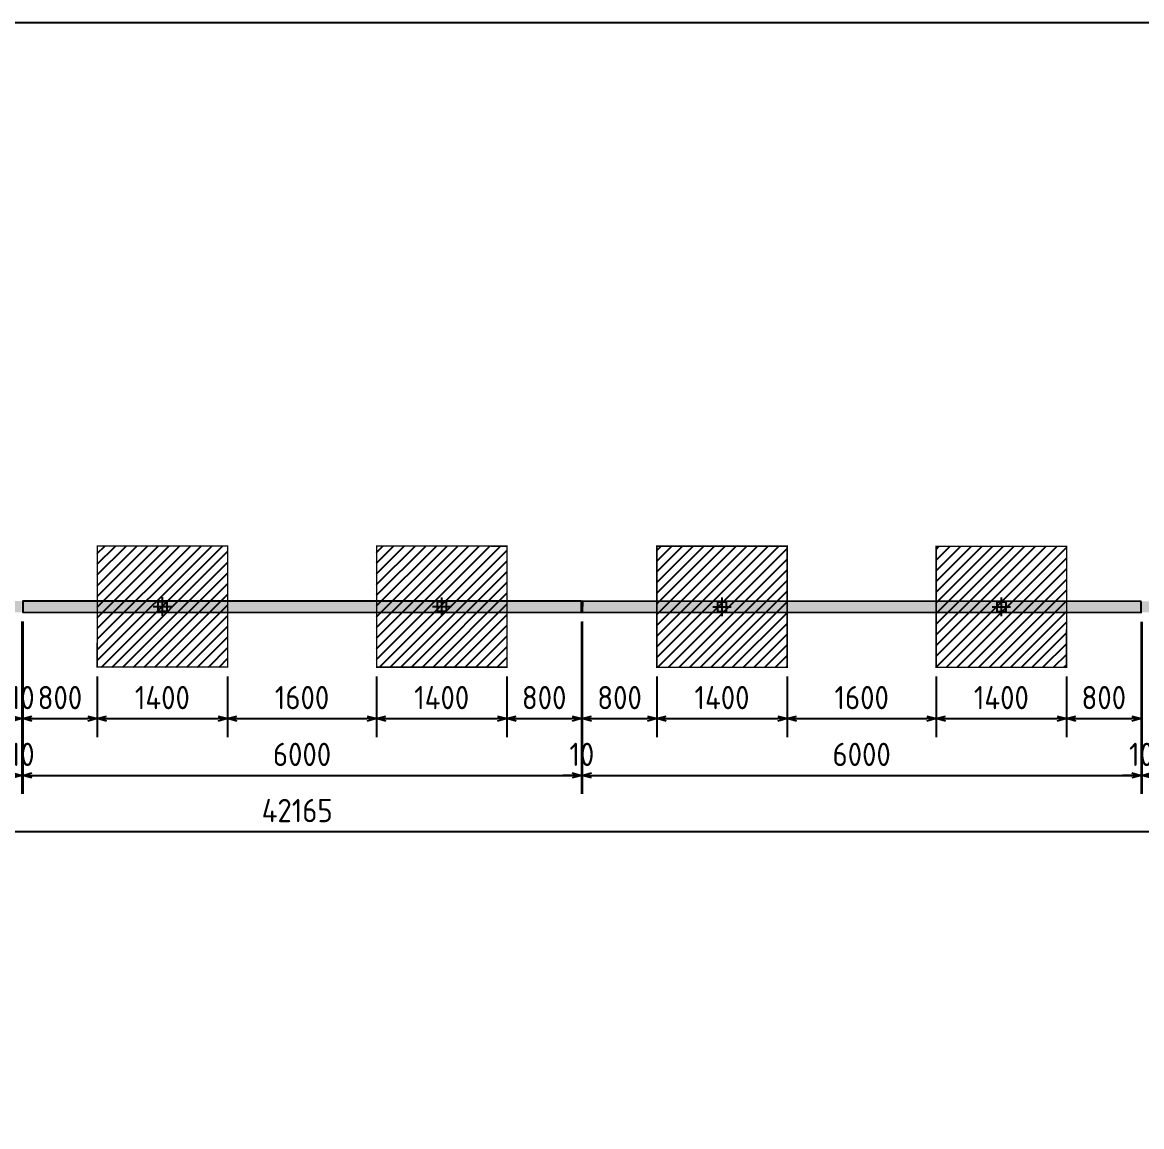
# Model space of a CAD drawing. Header units: centimetres. Extents: x -6122352 to 6876996, y -1694241 to 2592194.
# Drawn here: x 3454177 to 3466197, y 790899 to 802757 of the extents above; entities that cross this region are included whole.
import ezdxf

# ---------------------------------------------------------------- set-up
doc = ezdxf.new("R2010")
doc.units = ezdxf.units.CM
doc.header["$MEASUREMENT"] = 0
doc.header["$PDMODE"] = 66
doc.header["$PDSIZE"] = 100
doc.linetypes.add('CENTER', pattern=[2, 1.25, -0.25, 0.25, -0.25])
doc.layers.get('Defpoints').update_dxf_attribs({"color": 255, "linetype": 'CENTER'})
doc.layers.add('@MI-FOOTINGS', color=7, linetype='Continuous')
doc.layers.add('@MI-TYPE-02', color=6, linetype='Continuous')
doc.styles.add('Schueco-BEMSTIL', font='isocpeur.ttf', dxfattribs={"width": 0.9})
doc.dimstyles.new('MI- JWC-TXT-2.5 MM', dxfattribs={"dimscale": 1.5, "dimtxt": 2.5, "dimasz": 1, "dimexe": 2, "dimexo": 1, "dimgap": 1, "dimtad": 1, "dimdec": 0, "dimdsep": 46, "dimtxsty": 'Schueco-BEMSTIL', "dimblk": 'OPEN30', "dimcen": 0, "dimdle": 2, "dimclrd": 140, "dimclre": 8, "dimclrt": 40, "dimadec": 0, "dimazin": 2, "dimtfac": 1, "dimtdec": 0, "dimtix": 1, "dimtmove": 2, "dimatfit": 3, "dimldrblk": 'OPEN', "dimfxl": 2, "dimlwd": -1, "dimlwe": -1, "dimarcsym": 0})

# ---------------------------------------------------------------- blocks, each defined once
blk = doc.blocks.new('T2-FOOTING PLAN')
at = {"layer": '@MI-FOOTINGS', "transparency": 33554679}
h = blk.add_hatch(dxfattribs=at)
h.set_pattern_fill('ANSI31', color=8, scale=650)
h.paths.add_polyline_path([(-700, 650), (700, 650), (700, -650), (-700, -650)])
at = {"layer": '@MI-FOOTINGS', "color": 160, "true_color": 0x3340f0, "const_width": 15}
blk.add_lwpolyline([(-700, 650), (700, 650), (700, -650), (-700, -650)], close=True, dxfattribs=at)
at = {"layer": '@MI-FOOTINGS', "color": 30}
blk.add_point((0, 0), dxfattribs=at)
blk = doc.blocks.new('_Open30')
at = {"color": 0, "linetype": 'ByBlock', "lineweight": -2}
for p, q in [((-1, 0.27), (0, 0)), ((0, 0), (-1, -0.27)), ((0, 0), (-1, 0))]:
    blk.add_line(p, q, dxfattribs=at)
blk = doc.blocks.new('*D1107')
at = {"layer": '@MI-TYPE-02', "color": 8, "transparency": 16777216}
for p, q in [((107290, -77597), (107290, -79448)), ((107300, -77596), (107300, -79448))]:
    blk.add_line(p, q, dxfattribs=at)
at = {"layer": '@MI-TYPE-02', "color": 140, "transparency": 16777216}
for p, q in [((107190, -79248), (107090, -79248)), ((107290, -79248), (107300, -79248)), ((107400, -79248), (107500, -79248))]:
    blk.add_line(p, q, dxfattribs=at)
at = {"layer": 'Defpoints', "color": 0, "transparency": 16777216}
for p in [(107290, -77497), (107300, -77496), (107300, -79248)]:
    blk.add_point(p, dxfattribs=at)
at = {"layer": '@MI-TYPE-02', "color": 140, "transparency": 16777216, "xscale": 100, "yscale": 100, "zscale": 100}
blk.add_blockref('_Open30', (107290, -79248), dxfattribs=at)
at = {"layer": '@MI-TYPE-02', "color": 140, "transparency": 16777216, "xscale": 100, "yscale": 100, "zscale": 100, "rotation": 180}
blk.add_blockref('_Open30', (107300, -79248), dxfattribs=at)
at = {"layer": '@MI-TYPE-02', "color": 40, "transparency": 16777216, "insert": (107295, -79023), "char_height": 250, "attachment_point": 5, "style": 'Schueco-BEMSTIL'}
blk.add_mtext('10', dxfattribs=at)
blk = doc.blocks.new('_Open')
at = {"color": 0, "linetype": 'ByBlock', "lineweight": -2}
for p, q in [((-1, 0.2), (0, 0)), ((-1, -0.2), (0, 0)), ((0, 0), (-1, 0))]:
    blk.add_line(p, q, dxfattribs=at)
blk = doc.blocks.new('*D1108')
at = {"layer": '@MI-TYPE-02', "color": 8, "transparency": 16777216}
for p, q in [((107300, -77596), (107300, -79448)), ((113300, -77598), (113300, -79448))]:
    blk.add_line(p, q, dxfattribs=at)
at = {"layer": '@MI-TYPE-02', "color": 140, "transparency": 16777216}
blk.add_line((107400, -79248), (113200, -79248), dxfattribs=at)
at = {"layer": 'Defpoints', "color": 0, "transparency": 16777216}
for p in [(107300, -77496), (113300, -77498), (113300, -79248)]:
    blk.add_point(p, dxfattribs=at)
at = {"layer": '@MI-TYPE-02', "color": 140, "transparency": 16777216, "xscale": 100, "yscale": 100, "zscale": 100, "rotation": 180}
blk.add_blockref('_Open30', (107300, -79248), dxfattribs=at)
at = {"layer": '@MI-TYPE-02', "color": 140, "transparency": 16777216, "xscale": 100, "yscale": 100, "zscale": 100}
blk.add_blockref('_Open30', (113300, -79248), dxfattribs=at)
at = {"layer": '@MI-TYPE-02', "color": 40, "transparency": 16777216, "insert": (110300, -79023), "char_height": 250, "attachment_point": 5, "style": 'Schueco-BEMSTIL'}
blk.add_mtext('6000', dxfattribs=at)
blk = doc.blocks.new('*D1109')
at = {"layer": '@MI-TYPE-02', "color": 8, "transparency": 16777216}
for p, q in [((113300, -77598), (113300, -79448)), ((113310, -77597), (113310, -79448))]:
    blk.add_line(p, q, dxfattribs=at)
at = {"layer": '@MI-TYPE-02', "color": 140, "transparency": 16777216}
for p, q in [((113200, -79248), (113100, -79248)), ((113300, -79248), (113310, -79248)), ((113410, -79248), (113510, -79248))]:
    blk.add_line(p, q, dxfattribs=at)
at = {"layer": 'Defpoints', "color": 0, "transparency": 16777216}
for p in [(113300, -77498), (113310, -77497), (113310, -79248)]:
    blk.add_point(p, dxfattribs=at)
at = {"layer": '@MI-TYPE-02', "color": 140, "transparency": 16777216, "xscale": 100, "yscale": 100, "zscale": 100}
blk.add_blockref('_Open30', (113300, -79248), dxfattribs=at)
at = {"layer": '@MI-TYPE-02', "color": 140, "transparency": 16777216, "xscale": 100, "yscale": 100, "zscale": 100, "rotation": 180}
blk.add_blockref('_Open30', (113310, -79248), dxfattribs=at)
at = {"layer": '@MI-TYPE-02', "color": 40, "transparency": 16777216, "insert": (113305, -79023), "char_height": 250, "attachment_point": 5, "style": 'Schueco-BEMSTIL'}
blk.add_mtext('10', dxfattribs=at)
blk = doc.blocks.new('*D1110')
at = {"layer": '@MI-TYPE-02', "color": 8, "transparency": 16777216}
for p, q in [((113310, -77597), (113310, -79448)), ((119310, -77599), (119310, -79448))]:
    blk.add_line(p, q, dxfattribs=at)
at = {"layer": '@MI-TYPE-02', "color": 140, "transparency": 16777216}
blk.add_line((113410, -79248), (119210, -79248), dxfattribs=at)
at = {"layer": 'Defpoints', "color": 0, "transparency": 16777216}
for p in [(113310, -77497), (119310, -77499), (119310, -79248)]:
    blk.add_point(p, dxfattribs=at)
at = {"layer": '@MI-TYPE-02', "color": 140, "transparency": 16777216, "xscale": 100, "yscale": 100, "zscale": 100, "rotation": 180}
blk.add_blockref('_Open30', (113310, -79248), dxfattribs=at)
at = {"layer": '@MI-TYPE-02', "color": 140, "transparency": 16777216, "xscale": 100, "yscale": 100, "zscale": 100}
blk.add_blockref('_Open30', (119310, -79248), dxfattribs=at)
at = {"layer": '@MI-TYPE-02', "color": 40, "transparency": 16777216, "insert": (116310, -79023), "char_height": 250, "attachment_point": 5, "style": 'Schueco-BEMSTIL'}
blk.add_mtext('6000', dxfattribs=at)
blk = doc.blocks.new('*D1111')
at = {"layer": '@MI-TYPE-02', "color": 8, "transparency": 16777216}
for p, q in [((119310, -77599), (119310, -79448)), ((119320, -77598), (119320, -79448))]:
    blk.add_line(p, q, dxfattribs=at)
at = {"layer": '@MI-TYPE-02', "color": 140, "transparency": 16777216}
for p, q in [((119210, -79248), (119110, -79248)), ((119310, -79248), (119320, -79248)), ((119420, -79248), (119520, -79248))]:
    blk.add_line(p, q, dxfattribs=at)
at = {"layer": 'Defpoints', "color": 0, "transparency": 16777216}
for p in [(119310, -77499), (119320, -77498), (119320, -79248)]:
    blk.add_point(p, dxfattribs=at)
at = {"layer": '@MI-TYPE-02', "color": 140, "transparency": 16777216, "xscale": 100, "yscale": 100, "zscale": 100}
blk.add_blockref('_Open30', (119310, -79248), dxfattribs=at)
at = {"layer": '@MI-TYPE-02', "color": 140, "transparency": 16777216, "xscale": 100, "yscale": 100, "zscale": 100, "rotation": 180}
blk.add_blockref('_Open30', (119320, -79248), dxfattribs=at)
at = {"layer": '@MI-TYPE-02', "color": 40, "transparency": 16777216, "insert": (119315, -79023), "char_height": 250, "attachment_point": 5, "style": 'Schueco-BEMSTIL'}
blk.add_mtext('10', dxfattribs=at)
blk = doc.blocks.new('*D1096')
at = {"layer": '@MI-TYPE-02', "color": 8, "transparency": 16777216}
for p, q in [((107290, -77597), (107290, -78838)), ((107300, -77596), (107300, -78838))]:
    blk.add_line(p, q, dxfattribs=at)
at = {"layer": '@MI-TYPE-02', "color": 140, "transparency": 16777216}
for p, q in [((107190, -78638), (107090, -78638)), ((107290, -78638), (107300, -78638)), ((107400, -78638), (107500, -78638))]:
    blk.add_line(p, q, dxfattribs=at)
at = {"layer": 'Defpoints', "color": 0, "transparency": 16777216}
for p in [(107290, -77497), (107300, -77496), (107300, -78638)]:
    blk.add_point(p, dxfattribs=at)
at = {"layer": '@MI-TYPE-02', "color": 140, "transparency": 16777216, "xscale": 100, "yscale": 100, "zscale": 100}
blk.add_blockref('_Open30', (107290, -78638), dxfattribs=at)
at = {"layer": '@MI-TYPE-02', "color": 140, "transparency": 16777216, "xscale": 100, "yscale": 100, "zscale": 100, "rotation": 180}
blk.add_blockref('_Open30', (107300, -78638), dxfattribs=at)
at = {"layer": '@MI-TYPE-02', "color": 40, "transparency": 16777216, "insert": (107295, -78413), "char_height": 250, "attachment_point": 5, "style": 'Schueco-BEMSTIL'}
blk.add_mtext('10', dxfattribs=at)
blk = doc.blocks.new('*D1097')
at = {"layer": '@MI-TYPE-02', "color": 8, "transparency": 16777216}
for p, q in [((107300, -77596), (107300, -78838)), ((108100, -78186), (108100, -78838))]:
    blk.add_line(p, q, dxfattribs=at)
at = {"layer": '@MI-TYPE-02', "color": 140, "transparency": 16777216}
blk.add_line((107400, -78638), (108000, -78638), dxfattribs=at)
at = {"layer": 'Defpoints', "color": 0, "transparency": 16777216}
for p in [(107300, -77496), (108100, -78086), (108100, -78638)]:
    blk.add_point(p, dxfattribs=at)
at = {"layer": '@MI-TYPE-02', "color": 140, "transparency": 16777216, "xscale": 100, "yscale": 100, "zscale": 100, "rotation": 180}
blk.add_blockref('_Open30', (107300, -78638), dxfattribs=at)
at = {"layer": '@MI-TYPE-02', "color": 140, "transparency": 16777216, "xscale": 100, "yscale": 100, "zscale": 100}
blk.add_blockref('_Open30', (108100, -78638), dxfattribs=at)
at = {"layer": '@MI-TYPE-02', "color": 40, "transparency": 16777216, "insert": (107700, -78413), "char_height": 250, "attachment_point": 5, "style": 'Schueco-BEMSTIL'}
blk.add_mtext('800', dxfattribs=at)
blk = doc.blocks.new('*D1122')
at = {"layer": '@MI-TYPE-02', "color": 8, "transparency": 16777216}
for p, q in [((18935, -753), (18935, -1405)), ((20335, -753), (20335, -1405))]:
    blk.add_line(p, q, dxfattribs=at)
at = {"layer": '@MI-TYPE-02', "color": 140, "transparency": 16777216}
blk.add_line((19035, -1205), (20235, -1205), dxfattribs=at)
at = {"layer": 'Defpoints', "color": 0, "transparency": 16777216}
for p in [(18935, -653), (20335, -653), (20335, -1205)]:
    blk.add_point(p, dxfattribs=at)
at = {"layer": '@MI-TYPE-02', "color": 140, "transparency": 16777216, "xscale": 100, "yscale": 100, "zscale": 100, "rotation": 180}
blk.add_blockref('_Open30', (18935, -1205), dxfattribs=at)
at = {"layer": '@MI-TYPE-02', "color": 140, "transparency": 16777216, "xscale": 100, "yscale": 100, "zscale": 100}
blk.add_blockref('_Open30', (20335, -1205), dxfattribs=at)
at = {"layer": '@MI-TYPE-02', "color": 40, "transparency": 16777216, "insert": (19635, -980), "char_height": 250, "attachment_point": 5, "style": 'Schueco-BEMSTIL'}
blk.add_mtext('1400', dxfattribs=at)
blk = doc.blocks.new('*D1123')
at = {"layer": '@MI-TYPE-02', "color": 8, "transparency": 16777216}
for p, q in [((20335, -753), (20335, -1405)), ((21935, -753), (21935, -1405))]:
    blk.add_line(p, q, dxfattribs=at)
at = {"layer": '@MI-TYPE-02', "color": 140, "transparency": 16777216}
blk.add_line((20435, -1205), (21835, -1205), dxfattribs=at)
at = {"layer": 'Defpoints', "color": 0, "transparency": 16777216}
for p in [(20335, -653), (21935, -653), (21935, -1205)]:
    blk.add_point(p, dxfattribs=at)
at = {"layer": '@MI-TYPE-02', "color": 140, "transparency": 16777216, "xscale": 100, "yscale": 100, "zscale": 100, "rotation": 180}
blk.add_blockref('_Open30', (20335, -1205), dxfattribs=at)
at = {"layer": '@MI-TYPE-02', "color": 140, "transparency": 16777216, "xscale": 100, "yscale": 100, "zscale": 100}
blk.add_blockref('_Open30', (21935, -1205), dxfattribs=at)
at = {"layer": '@MI-TYPE-02', "color": 40, "transparency": 16777216, "insert": (21135, -980), "char_height": 250, "attachment_point": 5, "style": 'Schueco-BEMSTIL'}
blk.add_mtext('1600', dxfattribs=at)
blk = doc.blocks.new('*D1124')
at = {"layer": '@MI-TYPE-02', "color": 8, "transparency": 16777216}
for p, q in [((21935, -753), (21935, -1405)), ((23335, -753), (23335, -1405))]:
    blk.add_line(p, q, dxfattribs=at)
at = {"layer": '@MI-TYPE-02', "color": 140, "transparency": 16777216}
blk.add_line((22035, -1205), (23235, -1205), dxfattribs=at)
at = {"layer": 'Defpoints', "color": 0, "transparency": 16777216}
for p in [(21935, -653), (23335, -653), (23335, -1205)]:
    blk.add_point(p, dxfattribs=at)
at = {"layer": '@MI-TYPE-02', "color": 140, "transparency": 16777216, "xscale": 100, "yscale": 100, "zscale": 100, "rotation": 180}
blk.add_blockref('_Open30', (21935, -1205), dxfattribs=at)
at = {"layer": '@MI-TYPE-02', "color": 140, "transparency": 16777216, "xscale": 100, "yscale": 100, "zscale": 100}
blk.add_blockref('_Open30', (23335, -1205), dxfattribs=at)
at = {"layer": '@MI-TYPE-02', "color": 40, "transparency": 16777216, "insert": (22635, -980), "char_height": 250, "attachment_point": 5, "style": 'Schueco-BEMSTIL'}
blk.add_mtext('1400', dxfattribs=at)
blk = doc.blocks.new('*D1437')
at = {"layer": '@MI-TYPE-02', "color": 8, "transparency": 16777216}
for p, q in [((24135, -165), (24135, -1405)), ((23335, -753), (23335, -1405))]:
    blk.add_line(p, q, dxfattribs=at)
at = {"layer": '@MI-TYPE-02', "color": 140, "transparency": 16777216}
blk.add_line((23435, -1205), (24035, -1205), dxfattribs=at)
at = {"layer": 'Defpoints', "color": 0, "transparency": 16777216}
for p in [(24135, -65), (23335, -653), (24135, -1205)]:
    blk.add_point(p, dxfattribs=at)
at = {"layer": '@MI-TYPE-02', "color": 140, "transparency": 16777216, "xscale": 100, "yscale": 100, "zscale": 100, "rotation": 180}
blk.add_blockref('_Open30', (23335, -1205), dxfattribs=at)
at = {"layer": '@MI-TYPE-02', "color": 140, "transparency": 16777216, "xscale": 100, "yscale": 100, "zscale": 100}
blk.add_blockref('_Open30', (24135, -1205), dxfattribs=at)
at = {"layer": '@MI-TYPE-02', "color": 40, "transparency": 16777216, "insert": (23735, -980), "char_height": 250, "attachment_point": 5, "style": 'Schueco-BEMSTIL'}
blk.add_mtext('800', dxfattribs=at)
blk = doc.blocks.new('*D1098')
at = {"layer": '@MI-TYPE-02', "color": 8, "transparency": 16777216}
for p, q in [((113310, -77597), (113310, -78838)), ((114110, -78187), (114110, -78838))]:
    blk.add_line(p, q, dxfattribs=at)
at = {"layer": '@MI-TYPE-02', "color": 140, "transparency": 16777216}
blk.add_line((113410, -78638), (114010, -78638), dxfattribs=at)
at = {"layer": 'Defpoints', "color": 0, "transparency": 16777216}
for p in [(113310, -77497), (114110, -78087), (114110, -78638)]:
    blk.add_point(p, dxfattribs=at)
at = {"layer": '@MI-TYPE-02', "color": 140, "transparency": 16777216, "xscale": 100, "yscale": 100, "zscale": 100, "rotation": 180}
blk.add_blockref('_Open30', (113310, -78638), dxfattribs=at)
at = {"layer": '@MI-TYPE-02', "color": 140, "transparency": 16777216, "xscale": 100, "yscale": 100, "zscale": 100}
blk.add_blockref('_Open30', (114110, -78638), dxfattribs=at)
at = {"layer": '@MI-TYPE-02', "color": 40, "transparency": 16777216, "insert": (113710, -78413), "char_height": 250, "attachment_point": 5, "style": 'Schueco-BEMSTIL'}
blk.add_mtext('800', dxfattribs=at)
blk = doc.blocks.new('*D1125')
at = {"layer": '@MI-TYPE-02', "color": 8, "transparency": 16777216}
for p, q in [((24945, -754), (24945, -1405)), ((26345, -754), (26345, -1405))]:
    blk.add_line(p, q, dxfattribs=at)
at = {"layer": '@MI-TYPE-02', "color": 140, "transparency": 16777216}
blk.add_line((25045, -1205), (26245, -1205), dxfattribs=at)
at = {"layer": 'Defpoints', "color": 0, "transparency": 16777216}
for p in [(24945, -654), (26345, -654), (26345, -1205)]:
    blk.add_point(p, dxfattribs=at)
at = {"layer": '@MI-TYPE-02', "color": 140, "transparency": 16777216, "xscale": 100, "yscale": 100, "zscale": 100, "rotation": 180}
blk.add_blockref('_Open30', (24945, -1205), dxfattribs=at)
at = {"layer": '@MI-TYPE-02', "color": 140, "transparency": 16777216, "xscale": 100, "yscale": 100, "zscale": 100}
blk.add_blockref('_Open30', (26345, -1205), dxfattribs=at)
at = {"layer": '@MI-TYPE-02', "color": 40, "transparency": 16777216, "insert": (25645, -980), "char_height": 250, "attachment_point": 5, "style": 'Schueco-BEMSTIL'}
blk.add_mtext('1400', dxfattribs=at)
blk = doc.blocks.new('*D1126')
at = {"layer": '@MI-TYPE-02', "color": 8, "transparency": 16777216}
for p, q in [((26345, -754), (26345, -1405)), ((27945, -754), (27945, -1405))]:
    blk.add_line(p, q, dxfattribs=at)
at = {"layer": '@MI-TYPE-02', "color": 140, "transparency": 16777216}
blk.add_line((26445, -1205), (27845, -1205), dxfattribs=at)
at = {"layer": 'Defpoints', "color": 0, "transparency": 16777216}
for p in [(26345, -654), (27945, -654), (27945, -1205)]:
    blk.add_point(p, dxfattribs=at)
at = {"layer": '@MI-TYPE-02', "color": 140, "transparency": 16777216, "xscale": 100, "yscale": 100, "zscale": 100, "rotation": 180}
blk.add_blockref('_Open30', (26345, -1205), dxfattribs=at)
at = {"layer": '@MI-TYPE-02', "color": 140, "transparency": 16777216, "xscale": 100, "yscale": 100, "zscale": 100}
blk.add_blockref('_Open30', (27945, -1205), dxfattribs=at)
at = {"layer": '@MI-TYPE-02', "color": 40, "transparency": 16777216, "insert": (27145, -980), "char_height": 250, "attachment_point": 5, "style": 'Schueco-BEMSTIL'}
blk.add_mtext('1600', dxfattribs=at)
blk = doc.blocks.new('*D1127')
at = {"layer": '@MI-TYPE-02', "color": 8, "transparency": 16777216}
for p, q in [((27945, -754), (27945, -1405)), ((29345, -754), (29345, -1405))]:
    blk.add_line(p, q, dxfattribs=at)
at = {"layer": '@MI-TYPE-02', "color": 140, "transparency": 16777216}
blk.add_line((28045, -1205), (29245, -1205), dxfattribs=at)
at = {"layer": 'Defpoints', "color": 0, "transparency": 16777216}
for p in [(27945, -654), (29345, -654), (29345, -1205)]:
    blk.add_point(p, dxfattribs=at)
at = {"layer": '@MI-TYPE-02', "color": 140, "transparency": 16777216, "xscale": 100, "yscale": 100, "zscale": 100, "rotation": 180}
blk.add_blockref('_Open30', (27945, -1205), dxfattribs=at)
at = {"layer": '@MI-TYPE-02', "color": 140, "transparency": 16777216, "xscale": 100, "yscale": 100, "zscale": 100}
blk.add_blockref('_Open30', (29345, -1205), dxfattribs=at)
at = {"layer": '@MI-TYPE-02', "color": 40, "transparency": 16777216, "insert": (28645, -980), "char_height": 250, "attachment_point": 5, "style": 'Schueco-BEMSTIL'}
blk.add_mtext('1400', dxfattribs=at)
blk = doc.blocks.new('*D1436')
at = {"layer": '@MI-TYPE-02', "color": 8, "transparency": 16777216}
for p, q in [((30145, -166), (30145, -1405)), ((29345, -754), (29345, -1405))]:
    blk.add_line(p, q, dxfattribs=at)
at = {"layer": '@MI-TYPE-02', "color": 140, "transparency": 16777216}
blk.add_line((29445, -1205), (30045, -1205), dxfattribs=at)
at = {"layer": 'Defpoints', "color": 0, "transparency": 16777216}
for p in [(30145, -66), (29345, -654), (30145, -1205)]:
    blk.add_point(p, dxfattribs=at)
at = {"layer": '@MI-TYPE-02', "color": 140, "transparency": 16777216, "xscale": 100, "yscale": 100, "zscale": 100, "rotation": 180}
blk.add_blockref('_Open30', (29345, -1205), dxfattribs=at)
at = {"layer": '@MI-TYPE-02', "color": 140, "transparency": 16777216, "xscale": 100, "yscale": 100, "zscale": 100}
blk.add_blockref('_Open30', (30145, -1205), dxfattribs=at)
at = {"layer": '@MI-TYPE-02', "color": 40, "transparency": 16777216, "insert": (29745, -980), "char_height": 250, "attachment_point": 5, "style": 'Schueco-BEMSTIL'}
blk.add_mtext('800', dxfattribs=at)
blk = doc.blocks.new('*D1101')
at = {"layer": '@MI-TYPE-02', "color": 8, "transparency": 16777216}
for p, q in [((89165, -77593), (89165, -80051)), ((131330, -77602), (131330, -80051))]:
    blk.add_line(p, q, dxfattribs=at)
at = {"layer": '@MI-TYPE-02', "color": 140, "transparency": 16777216}
blk.add_line((89265, -79851), (131230, -79851), dxfattribs=at)
at = {"layer": 'Defpoints', "color": 0, "transparency": 16777216}
for p in [(89165, -77493), (131330, -77502), (131330, -79851)]:
    blk.add_point(p, dxfattribs=at)
at = {"layer": '@MI-TYPE-02', "color": 140, "transparency": 16777216, "xscale": 100, "yscale": 100, "zscale": 100, "rotation": 180}
blk.add_blockref('_Open30', (89165, -79851), dxfattribs=at)
at = {"layer": '@MI-TYPE-02', "color": 140, "transparency": 16777216, "xscale": 100, "yscale": 100, "zscale": 100}
blk.add_blockref('_Open30', (131330, -79851), dxfattribs=at)
at = {"layer": '@MI-TYPE-02', "color": 40, "transparency": 16777216, "insert": (110248, -79626), "char_height": 250, "attachment_point": 5, "style": 'Schueco-BEMSTIL'}
blk.add_mtext('42165', dxfattribs=at)
blk = doc.blocks.new('G6-REAR PARTITON LEFT END')
at = {"layer": '@MI-TYPE-02'}
h = blk.add_hatch(color=256, dxfattribs=at)
h.dxf.hatch_style = 1
h.paths.add_polyline_path([(42165.2, 51.3), (36165.3, 53.5), (36164.8, -66.5), (42164.7, -68.7)])
h.paths.add_polyline_path([(36155.3, 52.4), (30155.3, 54.6), (30154.9, -65.4), (36154.8, -67.6)])
h.paths.add_polyline_path([(30145.3, 53.6), (24145.4, 55.8), (24144.9, -64.2), (30144.9, -66.4)])
h.paths.add_polyline_path([(24135.4, 54.6), (18135.5, 56.8), (18135, -63.2), (24134.9, -65.4)])
h.paths.add_polyline_path([(18125.5, 55.9), (12125.5, 58.1), (12125.1, -61.9), (18125, -64.1)])
h.paths.add_polyline_path([(12115.6, 57.3), (6115.6, 59.5), (6115.2, -60.5), (12115.1, -62.7)])
h.paths.add_polyline_path([(6105.6, 58.4), (0.2, 60), (-0.2, -60), (6105.2, -61.6)])
for points in [[(24135.4, 54.6), (18135.5, 56.8), (18135, -63.2), (24134.9, -65.4)], [(30145.3, 53.6), (24145.4, 55.8), (24144.9, -64.2), (30144.9, -66.4)]]:
    blk.add_lwpolyline(points, close=True, dxfattribs=at)
at = {"layer": '@MI-FOOTINGS', "rotation": 359.9898439714545}
for p in [(19635.2, -2.7), (22635.2, -3.3), (25645.1, -3.8), (28645.1, -4.3)]:
    blk.add_blockref('T2-FOOTING PLAN', p, dxfattribs=at)
at = {"layer": '@MI-TYPE-02'}
for base, p1, p2, picture, middle in [((42164.9, -2418.4), (0, -60), (42164.9, -68.7), '*D1101', (21082.5, -2193.4)), ((18135, -1814.9), (18125, -64.1), (18135, -63.2), '*D1107', (18130, -1589.9)), ((18135, -1204.9), (18125, -64.1), (18135, -63.2), '*D1096', (18130, -979.9)), ((24134.9, -1814.9), (18135, -63.2), (24134.9, -65.4), '*D1108', (21135, -1589.9)), ((18935.1, -1204.9), (18135, -63.2), (18935.1, -652.6), '*D1097', (18535, -979.9)), ((24144.9, -1814.9), (24134.9, -65.4), (24144.9, -64.2), '*D1109', (24139.9, -1589.9)), ((30144.9, -1814.9), (24144.9, -64.2), (30144.9, -66.4), '*D1110', (27144.9, -1589.9)), ((24945, -1204.9), (24144.9, -64.2), (24945, -653.7), '*D1098', (24545, -979.9)), ((30154.9, -1814.9), (30144.9, -66.4), (30154.9, -65.4), '*D1111', (30149.9, -1589.9))]:
    dim = blk.add_linear_dim(base=base, p1=p1, p2=p2, dimstyle='MI- JWC-TXT-2.5 MM', dxfattribs=at)
    dim.commit()
    dim.dimension.update_dxf_attribs({"geometry": picture, "text_midpoint": middle, "insert": (-89165.2, 77433)})
for base, p1, p2, picture, middle in [((24134.9, -1204.9), (23335.1, -653.4), (24134.9, -65.4), '*D1437', (23735, -979.9)), ((30144.9, -1204.9), (29345, -654.5), (30144.9, -66.4), '*D1436', (29744.9, -979.9)), ((20335.1, -1204.9), (18935.1, -652.6), (20335.1, -652.9), '*D1122', (19635.1, -979.9)), ((21935.1, -1204.9), (20335.1, -652.9), (21935.1, -653.1), '*D1123', (21135.1, -979.9)), ((23335.1, -1204.9), (21935.1, -653.1), (23335.1, -653.4), '*D1124', (22635.1, -979.9)), ((26345, -1204.9), (24945, -653.7), (26345, -653.9), '*D1125', (25645, -979.9)), ((27945, -1204.9), (26345, -653.9), (27945, -654.2), '*D1126', (27145, -979.9)), ((29345, -1204.9), (27945, -654.2), (29345, -654.5), '*D1127', (28645, -979.9))]:
    dim = blk.add_linear_dim(base=base, p1=p1, p2=p2, dimstyle='MI- JWC-TXT-2.5 MM', dxfattribs=at)
    dim.commit()
    dim.dimension.update_dxf_attribs({"geometry": picture, "text_midpoint": middle})
blk = doc.blocks.new('A$C05054760')
at = {"layer": '@MI-TYPE-02'}
blk.add_blockref('G6-REAR PARTITON LEFT END', (0, 0), dxfattribs=at)

msp = doc.modelspace()

# ---------------------------------------------------------------- linework, layer by layer
msp.add_lwpolyline([(3278170.28592, 802757.28808), (3588252.33865, 802757.28808), (3588252.33865, 779039.77254), (3278170.28592, 779039.77254)], close=True)

# ---------------------------------------------------------------- block references
at = {"layer": '@MI-TYPE-02'}
msp.add_blockref('A$C05054760', (3436045.59095, 796485.92559), dxfattribs=at)

doc.saveas('drawing.dxf')
